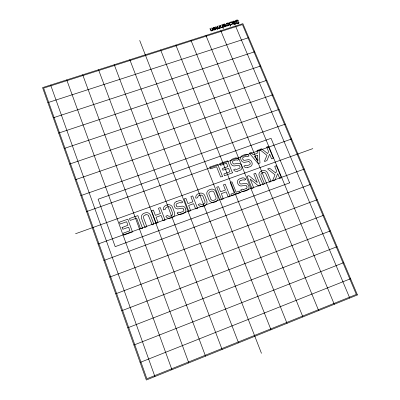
<?xml version="1.0" encoding="UTF-8"?>
<svg xmlns="http://www.w3.org/2000/svg" width="400" height="400" viewBox="0 0 400 400"><rect width="100%" height="100%" fill="white"/><g stroke="black" fill="none" stroke-linecap="round" stroke-linejoin="round"><path stroke-width="0.6" d="M218.21 28.405L218.175 28.535A1.05 0.96 17 0 1 217.635 29.1M235.94 20.965L236.07 20.81A1.485 1.355 19 0 1 237.315 20.495L237.5 20.535A0.725 0.66 19 0 1 237.705 20.65L237.99 20.995L238.39 20.725A1.3 1.185 19 0 0 237.36 20.01L236.28 20.165A1.755 1.6 19 0 0 235.66 20.55L235.61 20.615A1.15 1.05 19 0 0 235.405 21.025A1.145 1.045 19 0 0 235.525 21.735A0.97 0.885 18.9 0 0 235.945 22.13L238.405 22.41A0.54 0.495 19.2 0 1 238.47 22.55L238.03 23.215A2.175 1.985 19 0 1 237.725 23.32L237.27 23.36A0.685 0.625 19.1 0 1 236.92 23.215L236.655 22.905L236.205 23.085A1.21 1.1 19.1 0 0 236.68 23.625A1.085 0.99 19.1 0 0 237.075 23.77L237.25 23.79A1.69 1.54 19.1 0 0 237.53 23.79L237.82 23.745A2.505 2.285 19 0 0 238.11 23.655M140.1 362.435L350.59 278.72M133.925 345.035L343.8 262.63M127.81 327.8L337.065 246.69M121.75 310.73L330.395 230.89M115.745 293.82L323.78 215.23M109.8 277.065L317.225 199.71M103.91 260.47L310.73 184.33M180.42 212.415L182.94 211.5A1.37 1.345 18.2 0 0 183.75 209.775L183.475 209.07M243.78 189.415L246.22 188.53M98.075 244.03L304.29 169.08M75.535 233.75L312.84 148.61M176.28 201.675L178.795 200.77A3.485 3.415 16.1 0 1 182.69 201.955L182.675 202.29L180.995 203.02A1.375 1.345 16.2 0 0 179.525 202.67L177.005 203.575A1.365 1.34 14.9 0 0 176.19 205.295L176.465 205.995M241.95 178.045L239.515 178.92A3.375 3.25 32.2 0 0 237.64 183.125L238.04 184.075A3.43 3.305 32.4 0 0 239.91 185.755L240.455 185.92A3.11 2.995 32.4 0 0 241.61 185.94L245.215 185.31A1.33 1.28 34 0 1 246.68 186.165L246.97 186.85M145.925 214.78L144.78 215.19A2.07 2.035 -4.3 0 0 143.545 217.8L146.795 226.59L145.16 227.41L144.825 227.28L141.575 218.51A4.155 4.085 -4.3 0 1 144.065 213.27L145.21 212.855A4.15 4.08 -3.6 0 1 150.535 215.275L153.795 224.045L152.17 224.865L148.59 215.98M199.03 195.64L200.305 195.18A2.04 1.99 24.3 0 1 202.94 196.36L204.895 201.385A2.045 2 26.1 0 1 203.715 203.945L202.445 204.415A2.045 2 25.7 0 1 200.095 203.705L198.435 204.39L198.35 204.74A4.085 3.99 25.7 0 0 203.18 206.31L204.455 205.855A4.09 3.99 26.1 0 0 206.785 200.7L204.825 195.68A4.08 3.98 24.3 0 0 199.57 193.295L198.3 193.75A4.075 3.98 23.9 0 0 195.735 197.985L196.035 198.195L197.745 197.685A2.04 1.995 23.9 0 1 199.03 195.635M240.265 180.78L242.7 179.9A1.35 1.3 32.5 0 1 244.14 180.25L245.815 179.22M263.215 172.505L262.14 172.895A2.005 1.915 34.7 0 0 261.06 175.38L264.5 183.805L262.97 184.58L259.21 176.05A4.025 3.845 34.7 0 1 261.385 171.055L262.46 170.665A4.025 3.845 34.8 0 1 267.635 173.01L271.085 181.41L269.56 182.185L265.81 173.67A2.015 1.925 34.8 0 0 263.22 172.515M235.01 158.1L232.585 158.96A3.355 3.215 27.6 0 0 230.705 163.105L231.1 164.045A3.41 3.27 27.8 0 0 232.96 165.71L233.5 165.875A3.09 2.96 27.8 0 0 234.65 165.895L238.24 165.28A1.32 1.265 29.2 0 1 239.695 166.13L239.98 166.81A1.34 1.285 29.3 0 1 239.225 168.455L236.8 169.33A1.315 1.26 29 0 1 235.355 168.99L233.745 169.675L233.69 170.03A3.435 3.295 29 0 0 237.29 171.29M245.155 154.51L242.745 155.36A3.345 3.195 29.1 0 0 240.89 159.495L241.285 160.425A3.4 3.25 29.2 0 0 243.14 162.085L243.68 162.25A3.08 2.945 29.2 0 0 244.825 162.275L248.4 161.665M86.56 211.595L291.58 138.985M80.885 195.6L285.31 124.13M75.26 179.755L279.09 109.405M69.685 164.05L272.925 94.805M64.16 148.485L266.81 80.335M58.685 133.065L260.75 65.985M53.26 117.78L254.745 51.755M47.88 102.63L248.785 37.65M213.155 28.9L215.15 28.255L214.15 27.61L213 28.49L213.285 27.61L214.27 27.215L215.25 27.57L215.8 28.72L215.56 29.56L214.695 30L213.82 29.81L213.195 29.01M213.775 29.095L215.275 28.615A0.845 0.775 16.7 0 1 214.12 29.57A1.06 0.97 16.7 0 1 213.79 29.09M247.465 167.62L250.145 166.67A3.34 3.195 30.7 0 0 251.97 162.53L251.435 161.35A3.43 3.28 30.5 0 0 249.72 159.935L248.905 159.73A3.025 2.89 30.5 0 0 248.05 159.745L244.46 160.36A1.315 1.255 29.2 0 1 243.035 159.51M237.28 171.26L239.975 170.31A3.35 3.21 29.3 0 0 241.82 166.15L241.29 164.965A3.435 3.295 29.2 0 0 239.575 163.545L238.755 163.34A3.03 2.905 29.1 0 0 237.9 163.355L234.29 163.975A1.315 1.26 27.8 0 1 232.865 163.12L232.57 162.445A1.335 1.28 27.6 0 1 233.325 160.8L235.75 159.935A1.345 1.285 28 0 1 237.185 160.285L238.8 159.585L238.83 159.25A3.41 3.265 28 0 0 234.995 158.06M225.39 25.67C227 25.905 224.005 27.56 223.78 26.57A2.125 1.945 17.9 0 1 223.605 26.255L223.12 25.115A4.005 3.665 17.2 0 0 222.99 24.85A1.07 0.98 17.5 0 0 222.72 24.54L223.195 24.385A1.055 0.965 17.5 0 1 223.415 24.67C224.145 22.985 226.47 24.72 225.155 25.33A2.355 2.155 17.6 0 1 224.91 25.465L224.77 25.535A5.09 4.66 18.2 0 0 223.985 25.945L224.01 25.995M233.92 21.405L233.395 21.15L234.37 21.065L235.275 23.03L235.605 22.925L235.68 23.985L235.34 24.385L234.97 23.505L234.515 23.65L234.375 23.315L234.83 23.17L234.11 21.5M236.21 21.71L236.42 21.76A1.47 1.34 18.9 0 0 236.655 21.77L236.81 21.765A13.075 11.87 18.5 0 0 237.135 21.745L237.925 21.71A1.375 1.255 19.2 0 1 238.22 21.755L238.42 21.825A0.99 0.905 19.2 0 1 238.805 23.185L238.64 23.355A1.915 1.745 19.1 0 1 238.11 23.655M240.64 190.11L242.33 189.065A1.32 1.275 33.9 0 0 243.775 189.405M180.415 212.405A1.34 1.32 16.9 0 1 178.935 212.07L177.24 212.805L177.195 213.16M177.17 213.115L177.185 213.135A3.51 3.45 16.9 0 0 180.88 214.445L183.67 213.41A3.42 3.36 18.2 0 0 185.655 209.085M235.545 26L349.75 298.05M219.795 27.935L219.94 28.29L220.35 28.16L219.295 25.625L218.84 25.77C220.875 28.18 217.91 29.54 217.705 26.13L217.25 26.275L217.86 27.75M220.795 30.71L334.265 304.29M216.385 28.52L215.665 26.78L216.12 26.635L216.99 28.605L217.91 28.38A0.985 0.9 17 0 0 217.84 27.76M212.6 30.22L212.75 30.58L213.16 30.45L212.11 27.91L211.655 28.055L212.23 29.44A1.525 1.4 16.3 0 1 212.36 29.955A0.585 0.535 16.4 0 1 212.295 30.175L211.28 30.42L210.385 28.46L209.93 28.605L210.63 30.305A2.19 2.01 16.5 0 0 210.78 30.6A1.025 0.94 16.4 0 0 212.505 30.205M205.925 35.455L318.645 310.585M243.02 159.515L242.745 158.835A1.335 1.275 29.1 0 1 243.49 157.2L245.9 156.335A1.34 1.28 29.4 0 1 247.33 156.685L248.935 155.99L248.965 155.655A3.4 3.245 29.4 0 0 245.145 154.47M190.945 40.24L302.895 316.93M175.845 45.06L287.01 323.33M160.63 49.915L270.99 329.78M210.905 199.205L208.94 194.195A2.025 1.97 27 0 1 210.09 191.655L211.355 191.195A2.035 1.98 27.3 0 1 213.985 192.375L215.95 197.38A2.04 1.985 28.9 0 1 214.785 199.925L213.525 200.395A2.03 1.975 28.7 0 1 210.905 199.205M139.7 40.455L261.465 353.325M129.83 59.75L238.54 342.855M185.655 209.085L185.13 207.855A3.515 3.45 17.9 0 0 183.395 206.395L182.55 206.18A3.095 3.04 17.9 0 0 181.67 206.205L177.94 206.87A1.345 1.32 15.1 0 1 176.485 205.99M170.655 208.015L172.58 213.1A2.065 2.03 11.4 0 1 171.36 215.69L170.065 216.17A2.065 2.03 10.5 0 1 167.69 215.455L166.005 216.15L165.915 216.505A4.12 4.055 10.5 0 0 170.79 218.085L172.09 217.62A4.125 4.06 11.4 0 0 174.505 212.4L172.57 207.32A4.12 4.045 10.2 0 0 167.275 204.91L165.985 205.38A4.115 4.045 9.5 0 0 163.34 209.67L163.64 209.88L165.375 209.335A2.06 2.025 9.5 0 1 166.705 207.285L168 206.82A2.06 2.025 10.2 0 1 170.655 208.015M114.245 64.725L222.1 349.48M98.535 69.74L205.52 356.16M82.7 74.795L188.795 362.895M66.74 79.89L171.925 369.69M50.645 85.03L154.905 376.55M247.47 167.65A3.425 3.275 30.4 0 1 243.905 166.375L243.915 166.055L245.545 165.35A1.31 1.255 30.4 0 0 246.975 165.685L249.395 164.835A1.335 1.275 30.7 0 0 250.14 163.185L249.86 162.505A1.315 1.26 30.5 0 0 248.4 161.655M145.925 214.785A2.08 2.04 -3.6 0 1 148.595 215.975M176.285 201.68A3.43 3.365 14.9 0 0 174.26 205.99L174.65 206.96A3.485 3.42 15.1 0 0 176.53 208.68L177.085 208.845A3.16 3.1 15.1 0 0 178.27 208.86L181.985 208.2A1.35 1.325 17.9 0 1 183.465 209.075M241.935 178.005A3.43 3.3 32.5 0 1 245.77 179.215M240.265 180.785A1.345 1.295 32.2 0 0 239.505 182.45L239.79 183.14A1.325 1.275 32.4 0 0 241.245 184.005L244.865 183.36A3.05 2.94 33.9 0 1 245.725 183.34L246.555 183.545A3.46 3.335 34 0 1 248.275 184.98L248.815 186.18A3.37 3.245 34.2 0 1 246.975 190.395L244.265 191.37A3.455 3.33 33.9 0 1 240.675 190.115M246.97 186.85A1.35 1.3 34.2 0 1 246.215 188.52M219.71 27.92A0.955 0.875 17.2 0 1 218.18 28.44M217.675 29.195A1.02 0.935 17 0 1 216.33 28.535M225.46 25.675A0.89 0.815 17.8 0 1 224.315 26.405M224.305 26.41A0.605 0.555 17.8 0 1 224.055 26.06M226.985 25.25A1.925 1.76 17.8 0 0 226.845 24.725L226.295 23.4L226.745 23.26L227.805 25.785L227.395 25.915C227.36 25.19 226.515 27.13 226.31 25.72A0.58 0.53 18 0 0 227.035 25.255M236.205 21.72A0.555 0.51 19 0 1 235.955 20.97M223.68 25.03L223.855 25.615A4 3.66 18 0 1 224.53 25.23C225.96 24.435 223.65 23.92 223.685 24.98M222.405 26.71C222.29 27.975 220.015 27.025 220.44 25.265L219.985 25.405L220.985 27.55L221.915 27.725L222.645 27.1L223.165 28.355L223.62 28.21L222.165 24.715L221.71 24.86L222.405 26.71M272.575 180.7L272.87 180.975L274.965 180.155L277.69 173.63L279.66 178.345L281.435 177.77L276.375 165.7L274.725 166.37L276.6 171.005L275.765 172.995L269.55 168.205L267.59 168.925L275.01 174.815L272.58 180.665M232.215 23.545C232.02 24.82 229.485 23.66 231.37 24.625C232.64 24.77 233.115 23.17 232.27 22.36C231.085 20.46 228.97 23.885 230.51 22.67C231 21.63 232.345 22.645 232.215 23.545M264.525 161.145L264.82 161.42L266.905 160.615L269.635 154.18L271.585 158.84L273.35 158.275L268.325 146.34L266.7 147.045L268.56 151.585L267.72 153.545L261.56 148.805L259.59 149.505L266.965 155.34L264.53 161.11M122.05 227.555L122.855 229.27L128.62 227.195L129.915 230.745L123.515 233.075L124.065 235L132.495 231.935L127.805 219.18L119.45 222.17L120.205 224.035L126.62 221.735L127.915 225.27L122.05 227.555M257.08 150.445L257.315 153.315L253.145 154.795L251.185 152.45L249.395 153.2L258.275 163.755L259.985 163L259 149.89L257.085 150.41M260.49 185.315L258.65 186.055L250.23 179.135L253.71 187.725L251.95 188.49L247.05 176.255L248.88 175.66L257.28 182.56L253.8 174L255.555 173.265L260.49 185.315M240.21 192.685L231.53 195.865L230.94 194.105L234.235 192.88L230.18 182.3L231.97 181.855L236.115 192.195L239.425 191.025L240.21 192.685M230.065 196.375L228.215 197.02L226.165 191.89L221.305 193.645L223.335 198.82L221.515 199.53L216.71 187.17L218.535 186.665L220.57 191.785L225.425 190.03L223.405 184.885L225.195 184.195L230.065 196.375M232.46 172.83L224.46 175.74L223.895 173.95L229.945 171.78L228.595 168.405L222.92 170.195L222.44 168.51L227.86 166.575L226.515 163.21L220.465 165.34L219.685 163.57L227.625 160.83L232.46 172.83M222.51 176.39L220.655 177L216.57 166.735L210.465 168.875L209.715 167.095L217.695 164.345L222.51 176.39M197.49 208.215L195.625 208.895L193.59 203.68L188.65 205.465L190.645 210.68L188.815 211.44L184.065 198.92L185.92 198.4L187.925 203.585L192.865 201.8L190.875 196.59L192.695 195.89L197.49 208.215M165.005 220.025L163.11 220.715L161.105 215.435L156.08 217.255L158.04 222.53L156.185 223.3L151.51 210.635L153.395 210.105L155.37 215.35L160.39 213.535L158.43 208.265L160.285 207.55L165.005 220.025M142.53 228.195L140.58 228.85L136.625 218.13L130.215 220.42L129.485 218.56L137.86 215.62L142.53 228.195M229.485 24.085L228.845 25.455L228.26 25.64L228.885 24.38L227.1 23.145L227.66 22.97L229.08 23.98L229.275 23.59L228.855 22.59L229.31 22.445L230.77 25.93L230.315 26.075L229.485 24.085M356.335 294.445L146.885 378.77L43.63 88.1L242.44 24.59L356.335 294.445M357.445 294.95L146.34 380L42.555 87.615L242.875 23.66L357.445 294.95M289.61 182.87L115.19 246.655L98.13 199.21L271.06 138.33L289.61 182.87M215.53 201.825L214.265 202.285A4.08 3.97 28.7 0 1 209.005 199.895L207.04 194.88A4.075 3.96 27 0 1 209.355 189.775L210.615 189.32A4.07 3.955 27.3 0 1 215.86 191.7L217.83 196.7A4.075 3.97 28.9 0 1 215.53 201.83M257.485 155.345L254.455 156.42L257.935 160.675L257.485 155.345M234.07 23.79L233.62 23.935L232.565 21.41L233.015 21.265L234.07 23.79M234.27 24.26L233.82 24.4L234.025 24.895L234.475 24.75L234.27 24.26"/></g></svg>
